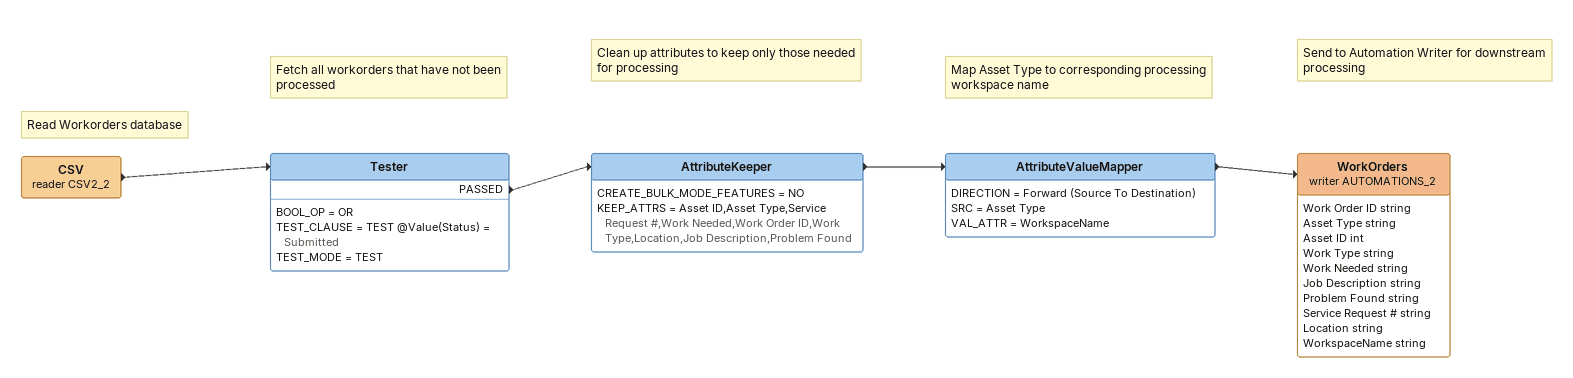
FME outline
Note: Read Workorders database
CSV (reader CSV2_2)
    -> Tester
Note: Fetch all workorders that have not been processed
Tester
    BOOL_OP = OR
    TEST_CLAUSE = TEST @Value(Status) = Submitted
    TEST_MODE = TEST
    PASSED -> AttributeKeeper
Note: Clean up attributes to keep only those needed for processing
AttributeKeeper
    CREATE_BULK_MODE_FEATURES = NO
    KEEP_ATTRS = Asset ID,Asset Type,Service Request #,Work Needed,Work Order ID,Work Type,Location,Job Description,Problem Found
    -> AttributeValueMapper
Note: Map Asset Type to corresponding processing workspace name
AttributeValueMapper
    DIRECTION = Forward (Source To Destination)
    SRC = Asset Type
    VAL_ATTR = WorkspaceName
    -> WorkOrders (writer AUTOMATIONS_2)
Note: Send to Automation Writer for downstream processing
WorkOrders (writer AUTOMATIONS_2)
    attributes: Work Order ID string, Asset Type string, Asset ID int, Work Type string, Work Needed string, Job Description string, Problem Found string, Service Request # string, Location string, WorkspaceName string
